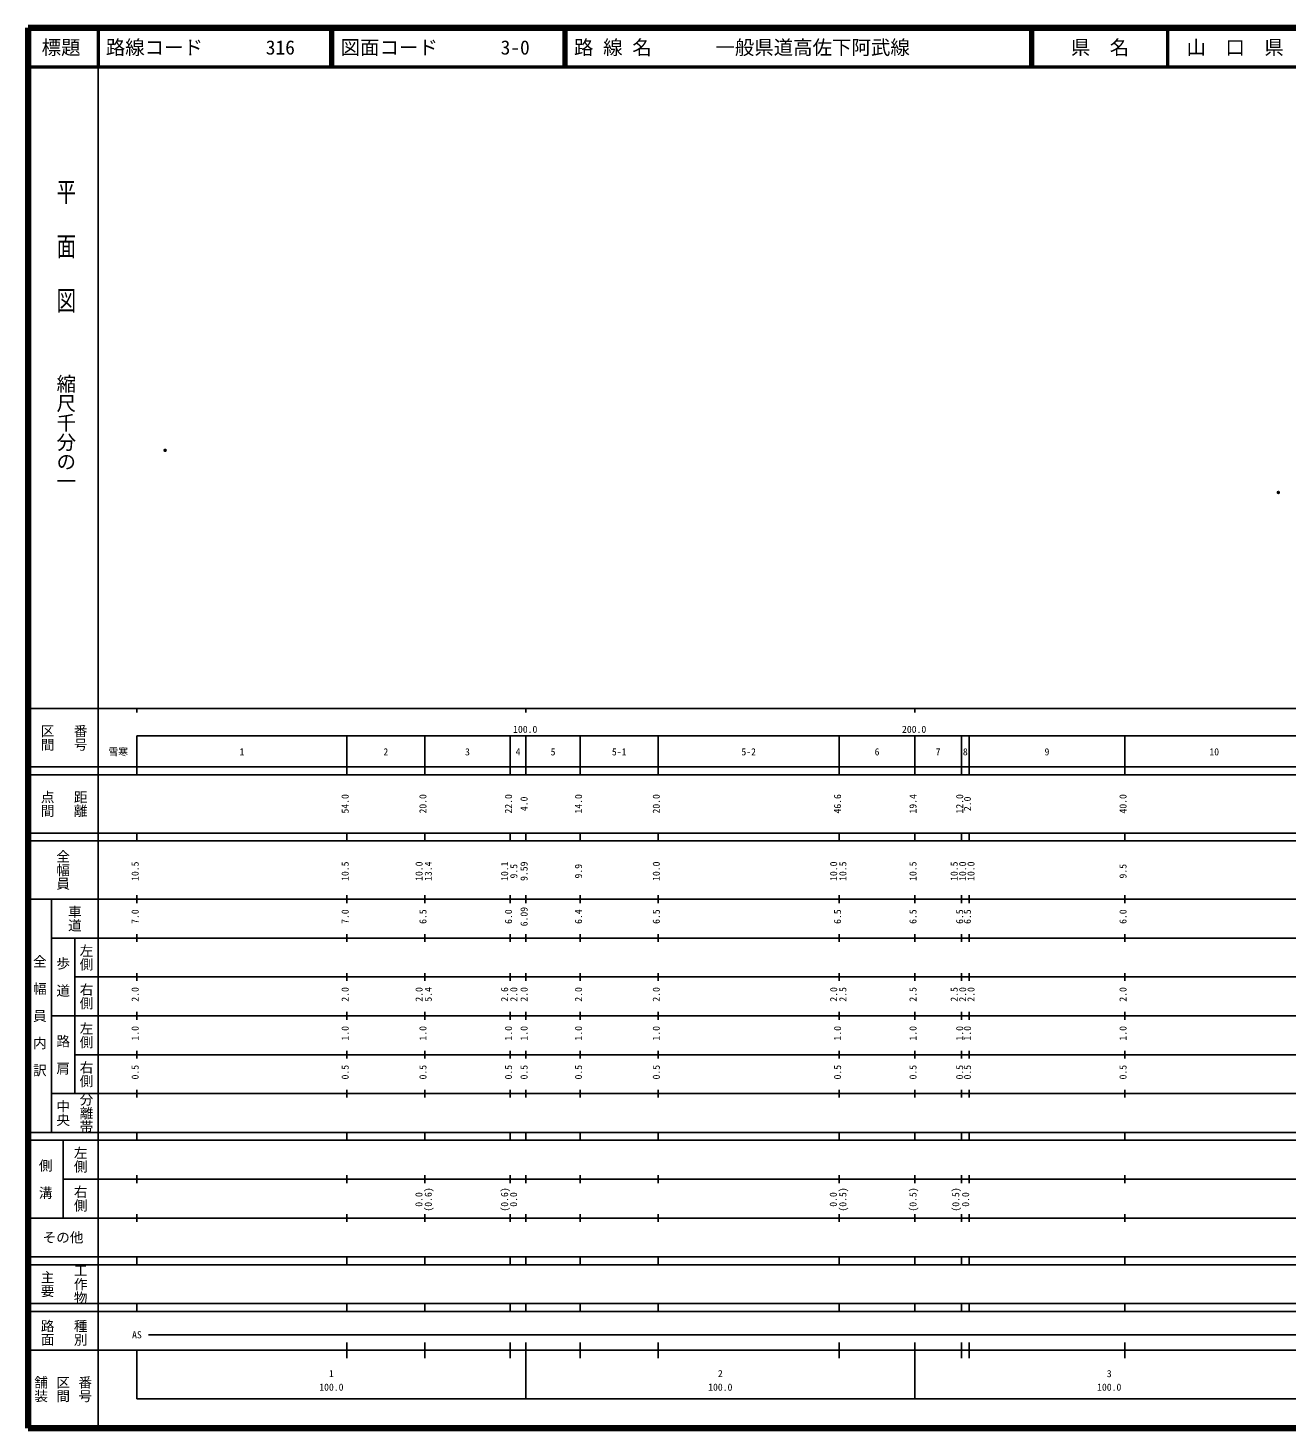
# Model space of a CAD drawing. Units: millimetres on the paper. Extents: x 40 to 680, y 20 to 380.
# Drawn here: x 40 to 363.7, y 20 to 380 of the extents above; entities that cross this region are included whole.
import ezdxf
from ezdxf.enums import TextEntityAlignment as Align

# ---------------------------------------------------------------- set-up
doc = ezdxf.new("R2010")
doc.units = ezdxf.units.MM
doc.header["$PDMODE"] = 32
doc.header["$PDSIZE"] = 0.5
doc.layers.add('M-OTRS', color=6, linetype='Continuous')
doc.layers.add('M-TTL-TXT', color=7, linetype='Continuous')
for name, color, linetype, lineweight in [('M-TTL', 2, 'Continuous', 140), ('M-TTL-BAND', 7, 'Continuous', 25), ('M-TTL-LINE', 7, 'Continuous', 50)]:
    doc.layers.add(name, color=color, linetype=linetype, lineweight=lineweight)
doc.styles.add('@ＭＳ ゴシック', font='')
doc.styles.add('ＭＳ ゴシック', font='')
doc.styles.get('@ＭＳ ゴシック').set_extended_font_data('@MS Gothic')
doc.styles.get('ＭＳ ゴシック').set_extended_font_data('MS Gothic')

msp = doc.modelspace()

# ---------------------------------------------------------------- linework, layer by layer
at = {"layer": 'M-OTRS'}
for p in [(75.25, 271.399), (361.486, 260.587)]:
    msp.add_point(p, dxfattribs=at)
at = {"layer": 'M-TTL'}
for p, q in [((40, 380), (40, 20)), ((680, 380), (40, 380)), ((40, 20), (680, 20))]:
    msp.add_line(p, q, dxfattribs=at)
at = {"layer": 'M-TTL-BAND'}
for p, q in [((58, 370), (58, 20)), ((40, 205), (579, 205)), ((68, 205), (68, 204)), ((168, 205), (168, 204)), ((268, 205), (268, 204)), ((68, 198), (579, 198)), ((68, 198), (68, 188)), ((122, 188), (122, 198)), ((142, 188), (142, 198)), ((164, 188), (164, 198)), ((168, 188), (168, 198)), ((182, 188), (182, 198)), ((202, 188), (202, 198)), ((248.6, 188), (248.6, 198)), ((268, 188), (268, 198)), ((280, 188), (280, 198)), ((282, 188), (282, 198)), ((322, 188), (322, 198)), ((40, 190), (579, 190)), ((40, 188), (579, 188)), ((40, 173), (579, 173)), ((68, 171), (68, 173)), ((122, 171), (122, 173)), ((142, 171), (142, 173)), ((164, 171), (164, 173)), ((168, 171), (168, 173)), ((182, 171), (182, 173)), ((202, 171), (202, 173)), ((248.6, 171), (248.6, 173)), ((268, 171), (268, 173)), ((280, 171), (280, 173)), ((282, 171), (282, 173)), ((322, 171), (322, 173)), ((40, 171), (579, 171)), ((40, 156), (579, 156)), ((46, 96), (46, 156)), ((68, 155), (68, 157)), ((122, 155), (122, 157)), ((142, 155), (142, 157)), ((164, 155), (164, 157)), ((168, 155), (168, 157)), ((182, 155), (182, 157)), ((202, 155), (202, 157)), ((248.6, 155), (248.6, 157)), ((268, 155), (268, 157)), ((280, 155), (280, 157)), ((282, 155), (282, 157)), ((322, 155), (322, 157)), ((46, 146), (579, 146)), ((52, 146), (52, 106)), ((68, 145), (68, 147)), ((122, 145), (122, 147)), ((142, 145), (142, 147)), ((164, 145), (164, 147)), ((168, 145), (168, 147)), ((182, 145), (182, 147)), ((202, 145), (202, 147)), ((248.6, 145), (248.6, 147)), ((268, 145), (268, 147)), ((280, 145), (280, 147)), ((282, 145), (282, 147)), ((322, 145), (322, 147)), ((68, 135), (68, 137)), ((122, 135), (122, 137)), ((142, 135), (142, 137)), ((164, 135), (164, 137)), ((168, 135), (168, 137)), ((182, 135), (182, 137)), ((202, 135), (202, 137)), ((248.6, 135), (248.6, 137)), ((268, 135), (268, 137)), ((280, 135), (280, 137)), ((282, 135), (282, 137)), ((322, 135), (322, 137)), ((52, 136), (579, 136)), ((46, 126), (579, 126)), ((68, 125), (68, 127)), ((122, 125), (122, 127)), ((142, 125), (142, 127)), ((164, 125), (164, 127)), ((168, 125), (168, 127)), ((182, 125), (182, 127)), ((202, 125), (202, 127)), ((248.6, 125), (248.6, 127)), ((268, 125), (268, 127)), ((280, 125), (280, 127)), ((282, 125), (282, 127)), ((322, 125), (322, 127)), ((52, 116), (579, 116)), ((68, 115), (68, 117)), ((122, 115), (122, 117)), ((142, 115), (142, 117)), ((164, 115), (164, 117)), ((168, 115), (168, 117)), ((182, 115), (182, 117)), ((202, 115), (202, 117)), ((248.6, 115), (248.6, 117)), ((268, 115), (268, 117)), ((280, 115), (280, 117)), ((282, 115), (282, 117)), ((322, 115), (322, 117)), ((46, 106), (579, 106)), ((68, 105), (68, 107)), ((122, 105), (122, 107)), ((142, 105), (142, 107)), ((164, 105), (164, 107)), ((168, 105), (168, 107)), ((182, 105), (182, 107)), ((202, 105), (202, 107)), ((248.6, 105), (248.6, 107)), ((268, 105), (268, 107)), ((280, 105), (280, 107)), ((282, 105), (282, 107)), ((322, 105), (322, 107)), ((40, 96), (579, 96)), ((40, 94), (579, 94)), ((49, 94), (49, 74)), ((68, 94), (68, 96)), ((122, 94), (122, 96)), ((142, 94), (142, 96)), ((164, 94), (164, 96)), ((168, 94), (168, 96)), ((182, 94), (182, 96)), ((202, 94), (202, 96)), ((248.6, 94), (248.6, 96)), ((268, 94), (268, 96)), ((280, 94), (280, 96)), ((282, 94), (282, 96)), ((322, 94), (322, 96)), ((49, 84), (579, 84)), ((68, 83), (68, 85)), ((122, 83), (122, 85)), ((142, 83), (142, 85)), ((164, 83), (164, 85)), ((168, 83), (168, 85)), ((182, 83), (182, 85)), ((202, 83), (202, 85)), ((248.6, 83), (248.6, 85)), ((268, 83), (268, 85)), ((280, 83), (280, 85)), ((282, 83), (282, 85)), ((322, 83), (322, 85)), ((40, 74), (579, 74)), ((68, 73), (68, 75)), ((122, 73), (122, 75)), ((142, 73), (142, 75)), ((164, 73), (164, 75)), ((168, 73), (168, 75)), ((182, 73), (182, 75)), ((202, 73), (202, 75)), ((248.6, 73), (248.6, 75)), ((268, 73), (268, 75)), ((280, 73), (280, 75)), ((282, 73), (282, 75)), ((322, 73), (322, 75)), ((40, 64), (579, 64)), ((40, 62), (579, 62)), ((68, 62), (68, 64)), ((122, 62), (122, 64)), ((142, 62), (142, 64)), ((164, 62), (164, 64)), ((168, 62), (168, 64)), ((182, 62), (182, 64)), ((202, 62), (202, 64)), ((248.6, 62), (248.6, 64)), ((268, 62), (268, 64)), ((280, 62), (280, 64)), ((282, 62), (282, 64)), ((322, 62), (322, 64)), ((40, 52), (579, 52)), ((68, 50), (68, 52)), ((122, 50), (122, 52)), ((142, 50), (142, 52)), ((164, 50), (164, 52)), ((168, 50), (168, 52)), ((182, 50), (182, 52)), ((202, 50), (202, 52)), ((248.6, 50), (248.6, 52)), ((268, 50), (268, 52)), ((280, 50), (280, 52)), ((282, 50), (282, 52)), ((322, 50), (322, 52)), ((40, 50), (579, 50)), ((71, 44), (565, 44)), ((40, 40), (579, 40)), ((68, 40), (68, 27.5)), ((122, 38), (122, 42)), ((142, 38), (142, 42)), ((164, 38), (164, 42)), ((168, 27.5), (168, 42)), ((182, 38), (182, 42)), ((202, 38), (202, 42)), ((248.6, 38), (248.6, 42)), ((268, 27.5), (268, 42)), ((280, 38), (280, 42)), ((282, 38), (282, 42)), ((322, 38), (322, 42)), ((68, 27.5), (579, 27.5))]:
    msp.add_line(p, q, dxfattribs=at)
at = {"layer": 'M-TTL-LINE'}
for p, q in [((58, 380), (58, 370)), ((117.75, 380), (117.75, 370)), ((118.25, 380), (118.25, 370)), ((177.75, 380), (177.75, 370)), ((178.25, 380), (178.25, 370)), ((297.75, 380), (297.75, 370)), ((298.25, 380), (298.25, 370)), ((333, 380), (333, 370)), ((40, 370), (680, 370))]:
    msp.add_line(p, q, dxfattribs=at)

# ---------------------------------------------------------------- texts
at = {"layer": 'M-TTL-BAND', "style": '@ＭＳ ゴシック', "width": 1.4}
msp.add_text('平  面  図', height=3.666, rotation=270, dxfattribs=at).set_placement((49.777, 306.475), align=Align.MIDDLE_RIGHT)
at = {"layer": 'M-TTL-BAND', "style": '@ＭＳ ゴシック'}
msp.add_text('縮尺千分の一', height=3.666, rotation=270, dxfattribs=at).set_placement((49.777, 261.03), align=Align.MIDDLE_RIGHT)
for s, p in [('区間', (45, 197.5)), ('番号', (53.5, 197.5)), ('点間', (45, 180.5)), ('距離', (53.5, 180.5)), ('全幅員', (49, 163.5)), ('車道', (52, 151)), ('左側', (55, 141)), ('全\u3000幅\u3000員\u3000内\u3000訳', (43, 126)), ('歩\u3000道', (49, 136)), ('右側', (55, 131)), ('左側', (55, 121)), ('路\u3000肩', (49, 116)), ('右側', (55, 111)), ('分離帯', (55, 101)), ('中央', (49, 101)), ('左側', (53.5, 89)), ('側\u3000溝', (44.5, 84)), ('右側', (53.5, 79)), ('工作物', (53.5, 57)), ('主要', (45, 57)), ('路面', (45, 44.5)), ('種別', (53.5, 44.5)), ('舗装', (43.333, 30)), ('区間', (49, 30)), ('番号', (54.667, 30))]:
    msp.add_text(s, height=2.566, rotation=270, dxfattribs=at).set_placement(p, align=Align.MIDDLE_CENTER)
at = {"layer": 'M-TTL-BAND', "style": 'ＭＳ ゴシック'}
for s, p in [('100.0', (167.844, 198.195)), ('200.0', (267.844, 198.195)), ('雪寒', (63.194, 192.405)), ('1', (95, 192.405)), ('2', (132, 192.405)), ('3', (153, 192.405)), ('4', (166, 192.405)), ('5', (175, 192.405)), ('5-1', (192, 192.405)), ('5-2', (225.3, 192.405)), ('6', (258.3, 192.405)), ('7', (274, 192.405)), ('8', (281, 192.405)), ('9', (302, 192.405)), ('10', (345, 192.405)), ('AS', (68, 42.5)), ('1', (118, 32.523)), ('2', (218, 32.523)), ('3', (318, 32.523)), ('100.0', (118, 29.033)), ('100.0', (218, 29.033)), ('100.0', (318, 29.033))]:
    msp.add_text(s, height=1.833, dxfattribs=at).set_placement(p, align=Align.BOTTOM_CENTER)
for s, p in [('54.0', (123, 180.5)), ('20.0', (143, 180.5)), ('22.0', (165, 180.5)), ('4.0', (169, 180.5)), ('14.0', (183, 180.5)), ('20.0', (203, 180.5)), ('46.6', (249.6, 180.5)), ('19.4', (269, 180.5)), ('12.0', (281, 180.5)), ('2.0', (283, 180.5)), ('40.0', (323, 180.5)), ('10.5', (69, 163.174)), ('10.5', (123, 163.174)), ('10.0', (142, 163.174)), ('13.4', (144.37, 163.174)), ('10.1', (164, 163.174)), ('9.5', (166.37, 163.174)), ('9.59', (169, 163.174)), ('9.9', (183, 163.174)), ('10.0', (203, 163.174)), ('10.0', (248.6, 163.174)), ('10.5', (250.97, 163.174)), ('10.5', (269, 163.174)), ('10.5', (279.596, 163.174)), ('10.0', (281.767, 163.174)), ('10.0', (283.909, 163.174)), ('9.5', (323, 163.174)), ('7.0', (69, 151.5)), ('7.0', (123, 151.5)), ('6.5', (143, 151.5)), ('6.0', (165, 151.5)), ('6.09', (169, 151.5)), ('6.4', (183, 151.5)), ('6.5', (203, 151.5)), ('6.5', (249.6, 151.5)), ('6.5', (269, 151.5)), ('6.5', (281, 151.5)), ('6.5', (283, 151.5)), ('6.0', (323, 151.5)), ('2.0', (69, 131.5)), ('2.0', (123, 131.5)), ('2.0', (142, 131.5)), ('5.4', (144.37, 131.5)), ('2.6', (164, 131.5)), ('2.0', (166.37, 131.5)), ('2.0', (169, 131.5)), ('2.0', (183, 131.5)), ('2.0', (203, 131.5)), ('2.0', (248.6, 131.5)), ('2.5', (250.97, 131.5)), ('2.5', (269, 131.5)), ('2.5', (279.596, 131.5)), ('2.0', (281.767, 131.5)), ('2.0', (283.909, 131.5)), ('2.0', (323, 131.5)), ('1.0', (69, 121.5)), ('1.0', (123, 121.5)), ('1.0', (143, 121.5)), ('1.0', (165, 121.5)), ('1.0', (169, 121.5)), ('1.0', (183, 121.5)), ('1.0', (203, 121.5)), ('1.0', (249.6, 121.5)), ('1.0', (269, 121.5)), ('1.0', (281, 121.5)), ('1.0', (283, 121.5)), ('1.0', (323, 121.5)), ('0.5', (69, 111.5)), ('0.5', (123, 111.5)), ('0.5', (143, 111.5)), ('0.5', (165, 111.5)), ('0.5', (169, 111.5)), ('0.5', (183, 111.5)), ('0.5', (203, 111.5)), ('0.5', (249.6, 111.5)), ('0.5', (269, 111.5)), ('0.5', (281, 111.5)), ('0.5', (283, 111.5)), ('0.5', (323, 111.5)), ('0.0', (141.963, 78.764)), ('(0.6)', (144.37, 78.764)), ('(0.6)', (164, 78.764)), ('0.0', (166.3, 78.764)), ('0.0', (248.502, 78.764)), ('(0.5)', (250.97, 78.764)), ('(0.5)', (269, 78.764)), ('(0.5)', (280, 78.764)), ('0.0', (282.54, 78.764))]:
    msp.add_text(s, height=1.833, rotation=90, dxfattribs=at).set_placement(p, align=Align.BOTTOM_CENTER)
msp.add_text('その他', height=2.566, dxfattribs=at).set_placement((49, 69), align=Align.MIDDLE_CENTER)
at = {"layer": 'M-TTL-TXT', "style": 'ＭＳ ゴシック'}
for s, p in [('標題', (48.5, 375)), ('県\u3000名', (315.625, 375)), ('山\u3000口\u3000県', (350.375, 375))]:
    msp.add_text(s, height=3.666, dxfattribs=at).set_placement(p, align=Align.MIDDLE_CENTER)
for s, p in [('路線コード', (60, 375)), ('316', (101.142, 375)), ('図面コード', (120.38, 375)), ('3-0', (161.521, 375)), ('路 線 名', (180.38, 375)), ('一般県道高佐下阿武線', (216.734, 375))]:
    msp.add_text(s, height=3.666, dxfattribs=at).set_placement(p, align=Align.MIDDLE_LEFT)

doc.saveas('drawing.dxf')
